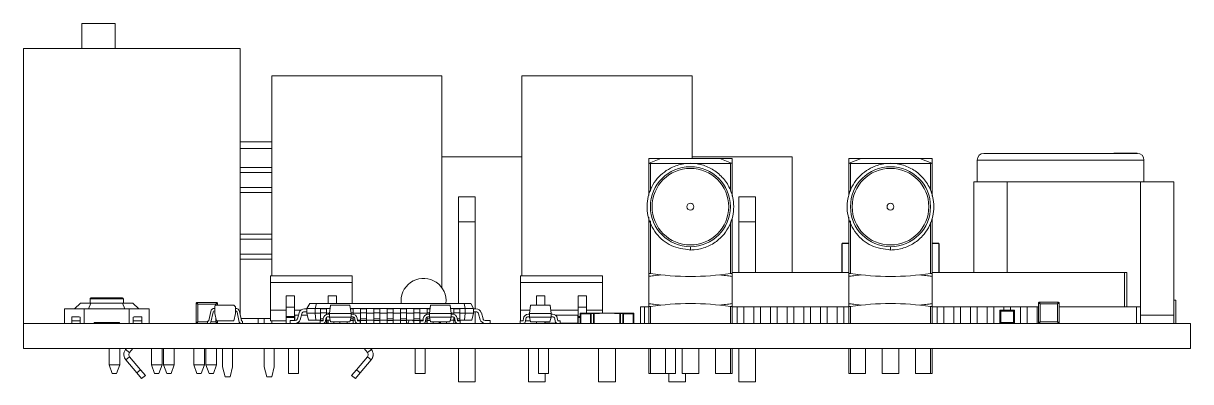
# Model space of a CAD drawing. Header units: millimetres. Extents: x -37 to 256, y 6 to 200.
# Drawn here: x 42.87 to 77.87, y 116.24 to 126.99 of the extents above; entities that cross this region are included whole.
import ezdxf

# ---------------------------------------------------------------- set-up
doc = ezdxf.new("R2010")
doc.units = ezdxf.units.MM

msp = doc.modelspace()

# ---------------------------------------------------------------- linework, layer by layer
at = {"color": 7, "linetype": 'Continuous', "lineweight": 15}
for p, q in [((44.625, 126.985), (44.625, 126.235)), ((44.625, 126.985), (45.625, 126.985)), ((45.625, 126.985), (45.625, 126.235)), ((42.875, 126.235), (42.875, 117.985)), ((42.875, 126.235), (49.375, 126.235)), ((49.375, 126.235), (49.375, 118.248)), ((50.325, 125.41), (50.325, 119.41)), ((50.325, 125.41), (55.425, 125.41)), ((55.425, 125.41), (55.425, 119.051)), ((57.825, 125.41), (57.825, 119.41)), ((57.825, 125.41), (62.925, 125.41)), ((62.925, 125.41), (62.925, 122.934)), ((50.325, 123.435), (49.375, 123.435)), ((55.425, 122.985), (57.825, 122.985)), ((61.625, 122.934), (61.625, 122.784)), ((61.625, 122.934), (61.991, 122.934)), ((61.991, 122.934), (61.64, 122.79)), ((61.991, 122.934), (63.759, 122.934)), ((62.925, 122.985), (65.925, 122.985)), ((64.11, 122.79), (63.759, 122.934)), ((63.759, 122.934), (64.125, 122.934)), ((64.125, 122.784), (64.125, 122.934)), ((65.925, 122.985), (65.925, 119.51)), ((67.625, 122.934), (67.625, 122.784)), ((67.625, 122.934), (67.991, 122.934)), ((67.991, 122.934), (67.64, 122.79)), ((67.991, 122.934), (69.759, 122.934)), ((70.11, 122.79), (69.759, 122.934)), ((69.759, 122.934), (70.125, 122.934)), ((70.125, 122.784), (70.125, 122.934)), ((71.475, 122.885), (71.475, 122.235)), ((76.275, 123.086), (75.572, 123.086)), ((75.572, 123.086), (75.572, 123.085)), ((76.275, 123.085), (75.572, 123.085)), ((76.275, 123.085), (76.275, 123.086)), ((76.475, 122.235), (76.475, 122.885)), ((49.375, 122.66), (50.325, 122.66)), ((61.625, 121.82), (61.625, 122.784)), ((61.675, 122.784), (64.075, 122.784)), ((64.125, 122.784), (64.125, 121.798)), ((67.625, 121.82), (67.625, 122.784)), ((67.675, 122.784), (70.075, 122.784)), ((70.125, 122.784), (70.125, 121.798)), ((71.375, 119.51), (71.375, 122.235)), ((71.375, 122.235), (72.375, 122.235)), ((72.375, 122.235), (76.375, 122.235)), ((76.375, 122.235), (77.375, 122.235)), ((77.375, 122.235), (77.375, 118.235)), ((50.325, 121.91), (49.375, 121.91)), ((55.925, 121.785), (56.425, 121.785)), ((55.925, 121.035), (55.925, 121.785)), ((56.425, 121.035), (56.425, 121.785)), ((64.325, 121.785), (64.825, 121.785)), ((64.325, 121.035), (64.325, 121.785)), ((64.825, 121.035), (64.825, 121.785)), ((61.625, 119.478), (61.625, 121.172)), ((64.125, 121.128), (64.125, 119.478)), ((67.625, 119.478), (67.625, 121.172)), ((70.125, 121.128), (70.125, 119.478)), ((55.925, 121.035), (55.925, 118.585)), ((55.925, 121.035), (56.425, 121.035)), ((56.425, 121.035), (56.425, 118.42)), ((64.325, 121.035), (64.825, 121.035)), ((64.325, 121.035), (64.325, 119.51)), ((64.825, 121.035), (64.825, 119.51)), ((49.375, 120.66), (50.325, 120.66)), ((62.875, 120.185), (62.875, 120.285)), ((67.415, 119.51), (67.415, 120.38)), ((67.425, 120.39), (67.625, 120.39)), ((67.425, 120.382), (67.625, 120.382)), ((67.425, 120.382), (67.425, 119.51)), ((68.875, 120.185), (68.875, 120.285)), ((70.125, 120.39), (70.325, 120.39)), ((70.125, 120.382), (70.325, 120.382)), ((70.325, 119.51), (70.325, 120.382)), ((70.335, 120.38), (70.335, 119.51)), ((50.325, 119.91), (49.375, 119.91)), ((50.285, 119.41), (52.735, 119.41)), ((50.285, 119.21), (50.285, 119.41)), ((52.735, 119.41), (52.735, 119.21)), ((57.785, 119.41), (60.235, 119.41)), ((57.785, 119.21), (57.785, 119.41)), ((60.235, 119.41), (60.235, 119.21)), ((61.625, 119.478), (61.625, 119.393)), ((61.625, 119.393), (61.625, 118.578)), ((64.125, 119.51), (67.625, 119.51)), ((64.125, 119.478), (64.125, 119.393)), ((64.125, 118.578), (64.125, 119.393)), ((67.625, 119.478), (67.625, 119.393)), ((67.625, 119.393), (67.625, 118.578)), ((70.125, 119.51), (75.89, 119.51)), ((70.125, 119.478), (70.125, 119.393)), ((70.125, 118.578), (70.125, 119.393)), ((75.89, 118.485), (75.89, 119.51)), ((75.89, 119.51), (75.965, 119.51)), ((75.965, 119.51), (75.965, 118.485)), ((52.735, 119.21), (50.285, 119.21)), ((50.285, 119.21), (50.285, 118.385)), ((52.735, 119.21), (52.735, 118.585)), ((60.235, 119.21), (57.785, 119.21)), ((57.785, 119.21), (57.785, 118.385)), ((60.235, 119.21), (60.235, 118.385)), ((44.875, 118.722), (44.875, 118.595)), ((44.9, 118.747), (45.375, 118.747)), ((45.375, 118.747), (45.849, 118.747)), ((45.875, 118.595), (45.875, 118.722)), ((51.01, 118.81), (50.76, 118.81)), ((50.76, 118.81), (50.76, 118.469)), ((51.01, 118.81), (51.01, 118.469)), ((52.26, 118.81), (52.01, 118.81)), ((52.01, 118.81), (52.01, 118.585)), ((52.26, 118.81), (52.26, 118.585)), ((54.2, 118.66), (54.204, 118.585)), ((58.51, 118.81), (58.26, 118.81)), ((58.26, 118.81), (58.26, 118.535)), ((58.51, 118.81), (58.51, 118.535)), ((59.76, 118.81), (59.51, 118.81)), ((59.51, 118.81), (59.51, 118.469)), ((59.76, 118.81), (59.76, 118.469)), ((77.375, 118.685), (77.435, 118.685)), ((77.435, 118.685), (77.435, 117.985)), ((44.105, 118.417), (44.105, 117.985)), ((44.105, 118.417), (44.702, 118.417)), ((44.41, 118.417), (44.587, 118.595)), ((44.587, 118.595), (44.902, 118.595)), ((44.702, 118.417), (44.702, 117.985)), ((44.702, 118.417), (46.048, 118.417)), ((44.902, 118.595), (44.828, 118.417)), ((44.902, 118.595), (45.848, 118.595)), ((45.848, 118.595), (46.162, 118.595)), ((45.848, 118.595), (45.922, 118.417)), ((46.048, 118.417), (46.048, 117.985)), ((46.048, 118.417), (46.645, 118.417)), ((46.162, 118.595), (46.34, 118.417)), ((46.645, 118.417), (46.645, 117.985)), ((48.107, 118.56), (48.057, 118.59)), ((48.057, 118.005), (48.057, 118.59)), ((48.077, 118.61), (48.107, 118.56)), ((48.077, 118.61), (48.672, 118.61)), ((48.642, 118.56), (48.107, 118.56)), ((48.107, 118.56), (48.107, 118.035)), ((48.494, 118.34), (48.439, 118.075)), ((48.562, 118.325), (48.5, 118.025)), ((48.612, 118.435), (48.611, 118.435)), ((48.612, 118.365), (48.611, 118.365)), ((48.631, 118.535), (48.612, 118.485)), ((48.612, 118.485), (48.612, 118.277)), ((48.631, 118.535), (49.187, 118.535)), ((48.642, 118.56), (48.672, 118.61)), ((48.692, 118.59), (48.642, 118.56)), ((48.692, 118.59), (48.692, 118.535)), ((49.237, 118.485), (49.187, 118.535)), ((49.237, 118.485), (49.237, 118.277)), ((49.237, 118.435), (49.238, 118.435)), ((49.237, 118.365), (49.238, 118.365)), ((49.287, 118.325), (49.35, 118.025)), ((49.356, 118.34), (49.411, 118.075)), ((50.285, 118.385), (50.76, 118.385)), ((50.285, 118.06), (50.285, 118.385)), ((51.01, 118.469), (50.76, 118.469)), ((50.76, 118.469), (50.76, 118.191)), ((51.01, 118.469), (51.01, 118.233)), ((51.01, 118.385), (51.203, 118.385)), ((51.375, 118.42), (51.307, 118.42)), ((51.375, 118.335), (51.307, 118.335)), ((51.375, 118.435), (51.461, 118.585)), ((51.625, 118.435), (51.375, 118.435)), ((51.375, 118.286), (51.375, 118.435)), ((51.461, 118.585), (51.661, 118.585)), ((51.625, 118.435), (51.661, 118.585)), ((52.068, 118.435), (51.625, 118.435)), ((51.625, 118.435), (51.625, 118.286)), ((51.661, 118.585), (56.089, 118.585)), ((51.787, 118.42), (51.962, 118.42)), ((51.787, 118.42), (51.787, 118.296)), ((51.962, 118.42), (51.962, 118.296)), ((52.05, 118.285), (52.081, 118.535)), ((52.081, 118.535), (52.669, 118.535)), ((52.669, 118.535), (52.7, 118.285)), ((55.068, 118.435), (52.681, 118.435)), ((52.683, 118.42), (52.762, 118.42)), ((52.762, 118.42), (52.762, 118.296)), ((52.987, 118.42), (53.162, 118.42)), ((52.987, 118.42), (52.987, 118.296)), ((53.162, 118.42), (53.162, 118.296)), ((53.387, 118.42), (53.562, 118.42)), ((53.387, 118.42), (53.387, 118.296)), ((53.562, 118.42), (53.562, 118.296)), ((53.787, 118.42), (53.962, 118.42)), ((53.787, 118.42), (53.787, 118.296)), ((53.962, 118.42), (53.962, 118.296)), ((54.187, 118.42), (54.362, 118.42)), ((54.187, 118.42), (54.187, 118.296)), ((54.362, 118.42), (54.362, 118.296)), ((54.587, 118.42), (54.762, 118.42)), ((54.587, 118.42), (54.587, 118.296)), ((54.762, 118.42), (54.762, 118.296)), ((54.987, 118.42), (55.066, 118.42)), ((54.987, 118.42), (54.987, 118.296)), ((55.05, 118.285), (55.081, 118.535)), ((55.081, 118.535), (55.669, 118.535)), ((55.669, 118.535), (55.7, 118.285)), ((56.125, 118.435), (55.681, 118.435)), ((55.787, 118.42), (55.962, 118.42)), ((55.787, 118.42), (55.787, 118.296)), ((55.962, 118.42), (55.962, 118.296)), ((56.089, 118.585), (56.288, 118.585)), ((56.125, 118.435), (56.089, 118.585)), ((56.375, 118.435), (56.125, 118.435)), ((56.125, 118.286), (56.125, 118.435)), ((56.288, 118.585), (56.375, 118.435)), ((56.375, 118.435), (56.375, 118.286)), ((56.375, 118.42), (56.443, 118.42)), ((56.375, 118.335), (56.443, 118.335)), ((56.425, 118.335), (56.425, 117.985)), ((57.785, 118.385), (58.062, 118.385)), ((57.785, 118.06), (57.785, 118.385)), ((58.05, 118.285), (58.081, 118.535)), ((58.081, 118.535), (58.669, 118.535)), ((58.669, 118.535), (58.7, 118.285)), ((58.688, 118.385), (59.51, 118.385)), ((59.76, 118.469), (59.51, 118.469)), ((59.51, 118.469), (59.51, 118.233)), ((59.76, 118.469), (59.76, 118.29)), ((59.76, 118.385), (60.235, 118.385)), ((60.235, 118.385), (60.235, 118.29)), ((61.375, 117.985), (61.375, 118.485)), ((61.375, 118.485), (61.5, 118.485)), ((61.5, 118.485), (61.5, 117.985)), ((61.5, 118.485), (61.625, 118.485)), ((61.625, 118.578), (61.625, 118.492)), ((61.625, 117.985), (61.625, 118.492)), ((61.675, 118.492), (61.675, 117.985)), ((64.075, 117.985), (64.075, 118.492)), ((64.125, 118.578), (64.125, 118.492)), ((64.125, 118.492), (64.125, 117.985)), ((64.275, 118.485), (64.125, 118.485)), ((64.275, 118.485), (64.275, 117.985)), ((64.275, 118.485), (64.475, 118.485)), ((64.475, 117.985), (64.475, 118.485)), ((64.775, 118.485), (64.475, 118.485)), ((64.775, 118.485), (64.775, 117.985)), ((64.775, 118.485), (64.975, 118.485)), ((64.975, 117.985), (64.975, 118.485)), ((65.275, 118.485), (64.975, 118.485)), ((65.275, 118.485), (65.275, 117.985)), ((65.275, 118.485), (65.475, 118.485)), ((65.475, 117.985), (65.475, 118.485)), ((65.775, 118.485), (65.475, 118.485)), ((65.775, 118.485), (65.775, 117.985)), ((65.775, 118.485), (65.975, 118.485)), ((65.975, 117.985), (65.975, 118.485)), ((66.275, 118.485), (65.975, 118.485)), ((66.275, 118.485), (66.275, 117.985)), ((66.275, 118.485), (66.475, 118.485)), ((66.475, 117.985), (66.475, 118.485)), ((66.775, 118.485), (66.475, 118.485)), ((66.775, 118.485), (66.775, 117.985)), ((66.775, 118.485), (66.975, 118.485)), ((66.975, 117.985), (66.975, 118.485)), ((67.275, 118.485), (66.975, 118.485)), ((67.275, 118.485), (67.275, 117.985)), ((67.275, 118.485), (67.475, 118.485)), ((67.475, 117.985), (67.475, 118.485)), ((67.625, 118.485), (67.475, 118.485)), ((67.625, 118.578), (67.625, 118.492)), ((67.625, 117.985), (67.625, 118.492)), ((67.675, 118.492), (67.675, 117.985)), ((70.075, 117.985), (70.075, 118.492)), ((70.125, 118.578), (70.125, 118.492)), ((70.125, 118.492), (70.125, 117.985)), ((70.275, 118.485), (70.125, 118.485)), ((70.275, 118.485), (70.275, 117.985)), ((70.275, 118.485), (70.475, 118.485)), ((70.475, 117.985), (70.475, 118.485)), ((70.775, 118.485), (70.475, 118.485)), ((70.775, 118.485), (70.775, 117.985)), ((70.775, 118.485), (70.975, 118.485)), ((70.975, 117.985), (70.975, 118.485)), ((71.275, 118.485), (70.975, 118.485)), ((71.275, 118.485), (71.275, 117.985)), ((71.275, 118.485), (71.475, 118.485)), ((71.475, 117.985), (71.475, 118.485)), ((71.775, 118.485), (71.475, 118.485)), ((71.775, 118.485), (71.775, 117.985)), ((71.775, 118.485), (71.975, 118.485)), ((71.975, 117.985), (71.975, 118.485)), ((72.275, 118.485), (71.975, 118.485)), ((72.152, 118), (72.152, 118.37)), ((72.182, 118.355), (72.152, 118.37)), ((72.167, 118.385), (72.182, 118.355)), ((72.167, 118.385), (72.582, 118.385)), ((72.182, 118.355), (72.182, 118.015)), ((72.567, 118.355), (72.182, 118.355)), ((72.275, 118.485), (72.275, 118.385)), ((72.275, 118.485), (72.475, 118.485)), ((72.475, 118.385), (72.475, 118.485)), ((72.775, 118.485), (72.475, 118.485)), ((72.567, 118.355), (72.582, 118.385)), ((72.597, 118.37), (72.567, 118.355)), ((72.567, 118.015), (72.567, 118.355)), ((72.597, 118.37), (72.597, 118)), ((72.775, 118.485), (72.775, 117.985)), ((72.775, 118.485), (72.975, 118.485)), ((72.975, 117.985), (72.975, 118.485)), ((73.275, 118.485), (72.975, 118.485)), ((73.275, 118.485), (73.275, 117.985)), ((73.275, 118.485), (73.312, 118.485)), ((73.312, 118.005), (73.312, 118.6)), ((73.362, 118.57), (73.312, 118.6)), ((73.332, 118.62), (73.362, 118.57)), ((73.332, 118.62), (73.917, 118.62)), ((73.887, 118.57), (73.362, 118.57)), ((73.362, 118.57), (73.362, 118.035)), ((73.887, 118.57), (73.917, 118.62)), ((73.937, 118.6), (73.887, 118.57)), ((73.887, 118.035), (73.887, 118.57)), ((73.937, 118.6), (73.937, 118.005)), ((73.937, 118.485), (76.25, 118.485)), ((76.25, 117.985), (76.25, 118.485)), ((76.25, 118.485), (76.375, 118.485)), ((76.375, 118.485), (76.375, 117.985)), ((42.875, 117.985), (42.875, 117.235)), ((42.875, 117.985), (77.875, 117.985)), ((44.549, 118.176), (44.327, 118.176)), ((44.581, 118.061), (44.327, 118.061)), ((44.327, 117.985), (44.327, 118.061)), ((44.581, 118.174), (44.549, 118.176)), ((44.581, 117.985), (44.581, 118.061)), ((45.756, 118.01), (44.994, 118.01)), ((44.994, 118.01), (44.994, 117.985)), ((44.994, 117.993), (45.075, 117.993)), ((45.072, 117.99), (45.075, 117.993)), ((45.072, 117.988), (45.072, 117.99)), ((45.072, 117.985), (45.072, 117.988)), ((45.075, 117.988), (45.072, 117.988)), ((45.075, 117.993), (45.075, 117.988)), ((45.075, 117.993), (45.675, 117.993)), ((45.675, 117.988), (45.675, 117.993)), ((45.677, 117.99), (45.675, 117.993)), ((45.675, 117.993), (45.756, 117.993)), ((45.677, 117.988), (45.675, 117.988)), ((45.677, 117.99), (45.677, 117.988)), ((45.677, 117.988), (45.677, 117.985)), ((45.756, 118.01), (45.756, 117.985)), ((46.169, 118.174), (46.2, 118.176)), ((46.169, 117.985), (46.169, 118.061)), ((46.169, 118.061), (46.423, 118.061)), ((46.2, 118.176), (46.423, 118.176)), ((46.423, 117.985), (46.423, 118.061)), ((48.057, 118.005), (48.107, 118.035)), ((48.107, 118.035), (48.077, 117.985)), ((48.4, 117.985), (48.4, 118.055)), ((48.414, 118.055), (48.4, 118.055)), ((48.612, 118.277), (48.662, 118.06)), ((48.672, 117.985), (48.642, 118.035)), ((48.642, 118.035), (48.692, 118.005)), ((48.662, 118.06), (49.187, 118.06)), ((48.692, 118.06), (48.692, 118.005)), ((49.187, 118.06), (49.237, 118.277)), ((49.375, 117.991), (49.375, 117.985)), ((50.285, 118.135), (49.398, 118.135)), ((49.435, 118.055), (49.45, 118.055)), ((49.45, 117.985), (49.45, 118.055)), ((49.92, 117.985), (49.92, 118.135)), ((50.1, 117.985), (50.1, 118.135)), ((50.76, 118.06), (50.285, 118.06)), ((50.325, 118.06), (50.325, 117.985)), ((50.76, 118.191), (51.01, 118.191)), ((50.76, 118.16), (50.76, 118.191)), ((51.01, 118.16), (50.76, 118.16)), ((50.76, 117.985), (50.76, 118.16)), ((50.875, 118.07), (50.875, 117.985)), ((51.03, 118.07), (50.875, 118.07)), ((51.01, 118.07), (51.01, 118.233)), ((51.01, 118.233), (51.012, 118.233)), ((51.012, 118.235), (51.126, 118.235)), ((51.012, 118.233), (51.012, 118.235)), ((51.015, 118.23), (51.017, 118.228)), ((51.124, 118.228), (51.017, 118.228)), ((51.017, 118.228), (51.017, 118.07)), ((51.077, 117.993), (51.21, 117.993)), ((51.143, 118.296), (51.093, 118.118)), ((51.225, 118.273), (51.175, 118.095)), ((51.207, 117.99), (51.21, 117.993)), ((51.207, 117.988), (51.207, 117.99)), ((51.207, 117.985), (51.207, 117.988)), ((51.21, 117.988), (51.207, 117.988)), ((51.21, 117.993), (51.21, 117.988)), ((51.21, 117.993), (51.775, 117.993)), ((51.389, 118.228), (51.212, 118.228)), ((51.425, 118.085), (51.375, 118.286)), ((51.375, 118.286), (51.625, 118.286)), ((51.646, 118.085), (51.425, 118.085)), ((51.625, 118.286), (51.787, 118.286)), ((51.646, 118.085), (51.625, 118.286)), ((51.787, 118.085), (51.646, 118.085)), ((51.775, 117.985), (51.775, 118.06)), ((51.85, 118.06), (51.775, 118.06)), ((51.787, 118.296), (51.962, 118.296)), ((51.787, 118.296), (51.787, 118.118)), ((51.787, 118.118), (51.787, 118.07)), ((51.787, 118.07), (51.86, 118.07)), ((51.787, 118.07), (51.787, 118.06)), ((51.867, 118.129), (51.86, 118.069)), ((51.942, 118.119), (51.933, 118.051)), ((51.936, 118.07), (51.962, 118.07)), ((51.962, 118.296), (51.962, 118.25)), ((51.962, 118.286), (52.05, 118.286)), ((51.962, 118.162), (51.962, 118.118)), ((51.962, 118.118), (51.962, 118.07)), ((52.071, 118.085), (51.962, 118.085)), ((51.962, 118.07), (51.962, 117.985)), ((51.962, 117.993), (52.002, 117.993)), ((52.002, 117.993), (52.002, 118.085)), ((52.005, 117.99), (52.002, 117.993)), ((52.007, 117.988), (52.007, 117.985)), ((52.01, 117.988), (52.007, 117.988)), ((52.01, 118.085), (52.01, 117.988)), ((52.01, 117.985), (52.01, 117.988)), ((52.05, 118.26), (52.016, 118.26)), ((52.05, 118.185), (52.016, 118.185)), ((52.7, 118.285), (52.05, 118.285)), ((52.05, 118.285), (52.05, 118.166)), ((52.05, 118.166), (52.7, 118.166)), ((52.085, 118.035), (52.05, 118.166)), ((52.665, 118.035), (52.085, 118.035)), ((52.187, 118.035), (52.187, 117.985)), ((52.362, 118.035), (52.362, 117.985)), ((52.587, 118.035), (52.587, 117.985)), ((52.7, 118.166), (52.665, 118.035)), ((52.674, 118.07), (52.762, 118.07)), ((52.7, 118.285), (52.7, 118.166)), ((52.7, 118.26), (52.737, 118.26)), ((52.7, 118.185), (52.737, 118.185)), ((52.762, 118.296), (52.762, 118.258)), ((52.762, 118.286), (52.987, 118.286)), ((52.762, 118.181), (52.762, 118.118)), ((52.762, 118.118), (52.762, 118.07)), ((52.818, 118.085), (52.762, 118.085)), ((52.762, 118.07), (52.762, 117.985)), ((52.811, 118.123), (52.825, 118.047)), ((52.885, 118.137), (52.897, 118.068)), ((52.987, 118.085), (52.894, 118.085)), ((52.907, 118.06), (52.975, 118.06)), ((52.975, 118.06), (52.975, 117.985)), ((52.987, 118.296), (53.162, 118.296)), ((52.987, 118.296), (52.987, 118.118)), ((52.987, 118.118), (53.162, 118.118)), ((52.987, 118.118), (52.987, 118.07)), ((52.987, 118.07), (52.987, 117.985)), ((52.987, 118.07), (53.162, 118.07)), ((53.162, 118.296), (53.162, 118.118)), ((53.162, 118.286), (53.387, 118.286)), ((53.162, 118.118), (53.162, 118.07)), ((53.387, 118.085), (53.162, 118.085)), ((53.162, 118.07), (53.162, 117.985)), ((53.387, 118.296), (53.562, 118.296)), ((53.387, 118.296), (53.387, 118.118)), ((53.387, 118.118), (53.562, 118.118)), ((53.387, 118.118), (53.387, 118.07)), ((53.387, 118.07), (53.387, 117.985)), ((53.387, 118.07), (53.562, 118.07)), ((53.562, 118.296), (53.562, 118.118)), ((53.562, 118.286), (53.787, 118.286)), ((53.562, 118.118), (53.562, 118.07)), ((53.787, 118.085), (53.562, 118.085)), ((53.562, 118.07), (53.562, 117.985)), ((53.787, 118.296), (53.962, 118.296)), ((53.787, 118.296), (53.787, 118.118)), ((53.787, 118.118), (53.962, 118.118)), ((53.787, 118.118), (53.787, 118.07)), ((53.787, 118.07), (53.787, 117.985)), ((53.787, 118.07), (53.962, 118.07)), ((53.962, 118.296), (53.962, 118.118)), ((53.962, 118.286), (54.187, 118.286)), ((53.962, 118.118), (53.962, 118.07)), ((54.187, 118.085), (53.962, 118.085)), ((53.962, 118.07), (53.962, 117.985)), ((54.187, 118.296), (54.362, 118.296)), ((54.187, 118.296), (54.187, 118.118)), ((54.187, 118.118), (54.362, 118.118)), ((54.187, 118.118), (54.187, 118.07)), ((54.187, 118.07), (54.187, 117.985)), ((54.187, 118.07), (54.362, 118.07)), ((54.362, 118.296), (54.362, 118.118)), ((54.362, 118.286), (54.587, 118.286)), ((54.362, 118.118), (54.362, 118.07)), ((54.587, 118.085), (54.362, 118.085)), ((54.362, 118.07), (54.362, 117.985)), ((54.437, 118.085), (54.433, 118.051)), ((54.585, 118.035), (54.571, 118.085)), ((54.587, 118.035), (54.585, 118.035)), ((54.587, 118.296), (54.762, 118.296)), ((54.587, 118.296), (54.587, 118.118)), ((54.587, 118.118), (54.762, 118.118)), ((54.587, 118.118), (54.587, 118.07)), ((54.587, 118.07), (54.587, 117.985)), ((54.587, 118.07), (54.762, 118.07)), ((54.762, 118.296), (54.762, 118.118)), ((54.762, 118.286), (54.987, 118.286)), ((54.762, 118.118), (54.762, 118.07)), ((54.862, 118.085), (54.762, 118.085)), ((54.762, 118.07), (54.762, 117.985)), ((54.775, 118.035), (54.762, 118.035)), ((54.775, 117.985), (54.775, 118.06)), ((54.85, 118.06), (54.775, 118.06)), ((54.867, 118.129), (54.86, 118.069)), ((54.875, 117.985), (54.987, 117.995)), ((54.987, 118.035), (54.929, 118.035)), ((54.942, 118.119), (54.933, 118.051)), ((54.987, 118.085), (54.937, 118.085)), ((54.987, 118.296), (54.987, 118.257)), ((54.987, 118.179), (54.987, 118.118)), ((54.987, 118.118), (54.987, 118.07)), ((54.987, 118.07), (54.987, 117.985)), ((54.987, 118.07), (55.076, 118.07)), ((55.05, 118.26), (55.016, 118.26)), ((55.05, 118.185), (55.016, 118.185)), ((55.7, 118.285), (55.05, 118.285)), ((55.05, 118.285), (55.05, 118.166)), ((55.05, 118.166), (55.7, 118.166)), ((55.085, 118.035), (55.05, 118.166)), ((55.665, 118.035), (55.085, 118.035)), ((55.162, 118.035), (55.162, 117.985)), ((55.387, 118.035), (55.387, 117.985)), ((55.562, 118.035), (55.562, 117.985)), ((55.7, 118.166), (55.665, 118.035)), ((55.787, 118.085), (55.678, 118.085)), ((55.7, 118.286), (55.787, 118.286)), ((55.7, 118.285), (55.7, 118.166)), ((55.7, 118.26), (55.737, 118.26)), ((55.7, 118.185), (55.737, 118.185)), ((55.787, 118.296), (55.962, 118.296)), ((55.787, 118.296), (55.787, 118.251)), ((55.787, 118.166), (55.787, 118.118)), ((55.787, 118.118), (55.787, 118.07)), ((55.787, 118.07), (55.821, 118.07)), ((55.787, 118.07), (55.787, 117.985)), ((55.811, 118.123), (55.825, 118.047)), ((55.885, 118.137), (55.897, 118.068)), ((55.897, 118.07), (55.962, 118.07)), ((55.907, 118.06), (55.975, 118.06)), ((55.962, 118.296), (55.962, 118.118)), ((55.962, 118.286), (56.125, 118.286)), ((55.962, 118.118), (55.962, 118.07)), ((56.104, 118.085), (55.962, 118.085)), ((55.962, 118.07), (55.962, 118.06)), ((55.975, 118.06), (55.975, 117.985)), ((56.104, 118.085), (56.125, 118.286)), ((56.325, 118.085), (56.104, 118.085)), ((56.125, 118.286), (56.375, 118.286)), ((56.375, 118.286), (56.325, 118.085)), ((56.525, 118.273), (56.575, 118.095)), ((56.607, 118.296), (56.657, 118.118)), ((56.719, 118.07), (56.875, 118.07)), ((56.875, 118.07), (56.875, 117.985)), ((57.85, 118.06), (57.775, 118.06)), ((57.775, 117.985), (57.775, 118.06)), ((57.867, 118.129), (57.86, 118.069)), ((57.942, 118.119), (57.933, 118.051)), ((58.078, 118.06), (57.934, 118.06)), ((58.05, 118.26), (58.016, 118.26)), ((58.05, 118.185), (58.016, 118.185)), ((58.7, 118.285), (58.05, 118.285)), ((58.05, 118.285), (58.05, 118.166)), ((58.05, 118.166), (58.7, 118.166)), ((58.085, 118.035), (58.05, 118.166)), ((58.665, 118.035), (58.085, 118.035)), ((58.26, 117.985), (58.26, 118.035)), ((58.51, 117.988), (58.51, 118.035)), ((58.51, 117.985), (58.51, 117.988)), ((58.51, 117.988), (58.512, 117.988)), ((58.512, 117.985), (58.512, 117.988)), ((58.512, 117.988), (58.707, 117.988)), ((58.515, 117.99), (58.517, 117.993)), ((58.707, 117.99), (58.515, 117.99)), ((58.517, 118.035), (58.517, 117.993)), ((58.517, 117.993), (58.71, 117.993)), ((58.7, 118.166), (58.665, 118.035)), ((58.7, 118.285), (58.7, 118.166)), ((58.7, 118.26), (58.737, 118.26)), ((58.7, 118.185), (58.737, 118.185)), ((58.707, 117.99), (58.71, 117.993)), ((58.707, 117.988), (58.707, 117.99)), ((58.71, 117.988), (58.707, 117.988)), ((58.707, 117.985), (58.707, 117.988)), ((58.71, 117.993), (58.71, 117.988)), ((58.71, 117.993), (58.866, 117.993)), ((58.811, 118.123), (58.825, 118.047)), ((59.31, 118.228), (58.83, 118.228)), ((58.885, 118.137), (58.897, 118.068)), ((58.907, 118.06), (58.975, 118.06)), ((58.975, 118.06), (58.975, 117.985)), ((58.975, 117.993), (59.31, 117.993)), ((59.31, 118.233), (59.312, 118.233)), ((59.31, 118.228), (59.31, 118.233)), ((59.31, 118.228), (59.312, 118.23)), ((59.502, 118.228), (59.31, 118.228)), ((59.312, 117.99), (59.31, 117.993)), ((59.31, 117.993), (59.502, 117.993)), ((59.31, 117.988), (59.31, 117.993)), ((59.312, 117.988), (59.31, 117.988)), ((59.312, 118.235), (59.507, 118.235)), ((59.312, 118.235), (59.312, 118.233)), ((59.312, 118.233), (59.312, 118.23)), ((59.507, 118.233), (59.312, 118.233)), ((59.312, 118.23), (59.505, 118.23)), ((59.312, 117.99), (59.312, 117.988)), ((59.505, 117.99), (59.312, 117.99)), ((59.312, 117.988), (59.507, 117.988)), ((59.312, 117.988), (59.312, 117.985)), ((59.502, 118.228), (59.505, 118.23)), ((59.502, 117.993), (59.502, 118.228)), ((59.505, 117.99), (59.502, 117.993)), ((59.505, 118.23), (59.505, 117.99)), ((59.507, 118.235), (59.507, 118.233)), ((59.507, 117.988), (59.507, 118.233)), ((59.507, 118.233), (59.51, 118.233)), ((59.507, 117.988), (59.507, 117.985)), ((59.51, 117.988), (59.507, 117.988)), ((59.51, 118.233), (59.51, 117.988)), ((59.575, 118.16), (59.51, 118.16)), ((59.51, 117.985), (59.51, 117.988)), ((59.59, 118.275), (59.575, 118.29)), ((59.575, 118.29), (59.9, 118.29)), ((59.575, 118.29), (59.575, 117.985)), ((59.885, 118.275), (59.59, 118.275)), ((59.59, 118.275), (59.59, 117.985)), ((59.9, 118.29), (59.885, 118.275)), ((59.885, 118.275), (59.885, 117.985)), ((59.9, 118.29), (59.9, 117.985)), ((59.9, 118.286), (59.979, 118.286)), ((59.9, 118.285), (59.979, 118.285)), ((59.99, 118.29), (59.975, 118.275)), ((59.975, 118.275), (59.975, 117.985)), ((59.99, 117.985), (59.99, 118.29)), ((59.99, 118.29), (60.015, 118.29)), ((60.015, 118.29), (60.015, 118.285)), ((60.015, 118.29), (60.155, 118.29)), ((60.015, 118.285), (60.155, 118.285)), ((60.155, 118.29), (60.3, 118.29)), ((60.155, 118.29), (60.155, 118.286)), ((60.155, 118.285), (60.155, 118.286)), ((60.155, 118.286), (60.595, 118.286)), ((60.3, 118.29), (60.295, 118.286)), ((60.3, 118.29), (60.3, 118.286)), ((60.45, 118.29), (60.595, 118.29)), ((60.454, 118.286), (60.45, 118.29)), ((60.45, 118.29), (60.45, 118.286)), ((60.595, 118.286), (60.595, 118.29)), ((60.595, 118.29), (60.735, 118.29)), ((60.595, 118.286), (60.595, 118.285)), ((60.595, 118.285), (60.735, 118.285)), ((60.735, 118.285), (60.735, 118.29)), ((60.735, 118.29), (60.76, 118.29)), ((60.76, 118.29), (60.76, 117.985)), ((60.775, 118.275), (60.76, 118.29)), ((60.771, 118.286), (60.85, 118.286)), ((60.771, 118.285), (60.85, 118.285)), ((60.775, 118.275), (60.775, 117.985)), ((60.865, 118.275), (60.85, 118.29)), ((60.85, 118.29), (61.175, 118.29)), ((60.85, 118.29), (60.85, 117.985)), ((61.16, 118.275), (60.865, 118.275)), ((60.865, 118.275), (60.865, 117.985)), ((61.175, 118.29), (61.16, 118.275)), ((61.16, 118.275), (61.16, 117.985)), ((61.175, 118.29), (61.175, 117.985)), ((72.152, 118), (72.182, 118.015)), ((72.182, 118.015), (72.167, 117.985)), ((72.182, 118.015), (72.567, 118.015)), ((72.567, 118.015), (72.597, 118)), ((72.582, 117.985), (72.567, 118.015)), ((73.312, 118.005), (73.362, 118.035)), ((73.362, 118.035), (73.332, 117.985)), ((73.362, 118.035), (73.887, 118.035)), ((73.917, 117.985), (73.887, 118.035)), ((73.887, 118.035), (73.937, 118.005)), ((77.375, 118.235), (76.375, 118.235)), ((77.375, 117.985), (77.375, 118.235)), ((77.875, 117.985), (77.875, 117.235)), ((42.875, 117.235), (77.875, 117.235)), ((45.445, 116.739), (45.445, 117.235)), ((45.765, 116.739), (45.765, 117.235)), ((45.966, 117.235), (45.938, 117.199)), ((45.938, 117.199), (46.058, 117.108)), ((46.061, 116.983), (45.946, 116.887)), ((46.058, 117.108), (46.154, 117.235)), ((46.39, 116.594), (46.061, 116.983)), ((46.715, 116.739), (46.715, 117.235)), ((47.035, 116.739), (47.035, 117.235)), ((47.08, 116.739), (47.08, 117.235)), ((47.4, 116.739), (47.4, 117.235)), ((47.985, 116.739), (47.985, 117.235)), ((48.305, 116.739), (48.305, 117.235)), ((48.35, 116.739), (48.35, 117.235)), ((48.67, 116.739), (48.67, 117.235)), ((48.85, 116.685), (48.85, 117.235)), ((49.15, 117.235), (49.15, 116.685)), ((50.1, 116.685), (50.1, 117.235)), ((50.4, 117.235), (50.4, 116.685)), ((50.825, 117.235), (50.825, 116.485)), ((51.125, 116.485), (51.125, 117.235)), ((53.189, 116.983), (52.86, 116.594)), ((53.095, 117.235), (53.192, 117.108)), ((53.303, 116.887), (53.189, 116.983)), ((53.192, 117.108), (53.311, 117.199)), ((53.311, 117.199), (53.284, 117.235)), ((54.625, 117.235), (54.625, 116.485)), ((54.925, 116.485), (54.925, 117.235)), ((55.925, 117.235), (55.925, 116.235)), ((56.425, 117.235), (56.425, 116.235)), ((58.025, 117.235), (58.025, 116.235)), ((58.325, 117.235), (58.325, 116.485)), ((58.625, 116.485), (58.625, 117.235)), ((60.125, 117.235), (60.125, 116.235)), ((60.625, 117.235), (60.625, 116.235)), ((61.625, 116.485), (61.625, 117.235)), ((62.125, 116.485), (62.125, 117.235)), ((62.425, 116.485), (62.425, 117.235)), ((62.625, 116.485), (62.625, 117.235)), ((63.125, 116.485), (63.125, 117.235)), ((63.625, 116.485), (63.625, 117.235)), ((64.125, 117.235), (64.125, 116.485)), ((64.325, 117.235), (64.325, 116.235)), ((64.825, 117.235), (64.825, 116.235)), ((67.625, 116.485), (67.625, 117.235)), ((68.125, 116.485), (68.125, 117.235)), ((68.625, 116.485), (68.625, 117.235)), ((69.125, 116.485), (69.125, 117.235)), ((69.625, 116.485), (69.625, 117.235)), ((70.125, 117.235), (70.125, 116.485)), ((45.445, 116.739), (45.765, 116.739)), ((45.54, 116.485), (45.445, 116.739)), ((45.765, 116.739), (45.67, 116.485)), ((45.946, 116.887), (46.275, 116.497)), ((46.275, 116.497), (46.39, 116.594)), ((46.533, 116.424), (46.39, 116.594)), ((46.715, 116.739), (47.035, 116.739)), ((46.81, 116.485), (46.715, 116.739)), ((47.035, 116.739), (46.94, 116.485)), ((47.08, 116.739), (47.4, 116.739)), ((47.08, 116.739), (47.175, 116.485)), ((47.4, 116.739), (47.305, 116.485)), ((47.985, 116.739), (48.305, 116.739)), ((48.08, 116.485), (47.985, 116.739)), ((48.305, 116.739), (48.21, 116.485)), ((48.35, 116.739), (48.67, 116.739)), ((48.35, 116.739), (48.445, 116.485)), ((48.67, 116.739), (48.575, 116.485)), ((48.925, 116.385), (48.85, 116.685)), ((49.15, 116.685), (49.075, 116.385)), ((50.175, 116.385), (50.1, 116.685)), ((50.4, 116.685), (50.325, 116.385)), ((52.86, 116.594), (52.717, 116.424)), ((52.86, 116.594), (52.975, 116.497)), ((52.975, 116.497), (53.303, 116.887)), ((45.67, 116.485), (45.54, 116.485)), ((46.275, 116.497), (46.418, 116.327)), ((46.418, 116.327), (46.533, 116.424)), ((46.94, 116.485), (46.81, 116.485)), ((47.305, 116.485), (47.175, 116.485)), ((48.21, 116.485), (48.08, 116.485)), ((48.575, 116.485), (48.445, 116.485)), ((49.075, 116.385), (48.925, 116.385)), ((50.325, 116.385), (50.175, 116.385)), ((51.125, 116.485), (50.825, 116.485)), ((52.831, 116.327), (52.717, 116.424)), ((52.975, 116.497), (52.831, 116.327)), ((54.925, 116.485), (54.625, 116.485)), ((55.925, 116.235), (56.425, 116.235)), ((58.025, 116.235), (58.525, 116.235)), ((58.625, 116.485), (58.325, 116.485)), ((58.525, 116.485), (58.525, 116.235)), ((60.125, 116.235), (60.625, 116.235)), ((61.675, 116.485), (61.625, 116.485)), ((62.125, 116.485), (61.675, 116.485)), ((62.425, 116.485), (62.125, 116.485)), ((62.225, 116.485), (62.225, 116.235)), ((62.225, 116.235), (62.725, 116.235)), ((62.625, 116.485), (63.125, 116.485)), ((62.725, 116.485), (62.725, 116.235)), ((64.075, 116.485), (63.625, 116.485)), ((64.125, 116.485), (64.075, 116.485)), ((64.325, 116.235), (64.825, 116.235)), ((67.675, 116.485), (67.625, 116.485)), ((68.125, 116.485), (67.675, 116.485)), ((68.625, 116.485), (69.125, 116.485)), ((70.075, 116.485), (69.625, 116.485)), ((70.125, 116.485), (70.075, 116.485))]:
    msp.add_line(p, q, dxfattribs=at)
at = {"color": 8, "linetype": 'Continuous', "lineweight": 15}
for p, q in [((50.325, 123.235), (49.375, 123.235)), ((76.475, 122.885), (71.475, 122.885)), ((49.375, 122.51), (50.325, 122.51)), ((61.675, 122.784), (61.675, 121.947)), ((64.075, 121.982), (64.075, 122.784)), ((67.675, 122.784), (67.675, 121.947)), ((70.075, 121.982), (70.075, 122.784)), ((72.375, 122.235), (72.375, 119.51)), ((76.375, 118.485), (76.375, 122.235)), ((50.325, 122.06), (49.375, 122.06)), ((61.675, 121.065), (61.675, 119.478)), ((64.075, 119.478), (64.075, 121.006)), ((67.675, 121.065), (67.675, 119.478)), ((70.075, 119.478), (70.075, 121.006)), ((49.375, 120.51), (50.325, 120.51)), ((50.325, 120.06), (49.375, 120.06)), ((45.375, 118.722), (44.875, 118.722)), ((45.875, 118.722), (45.375, 118.722)), ((48.642, 118.535), (48.642, 118.56)), ((45.072, 117.99), (44.994, 117.99)), ((44.994, 117.988), (45.072, 117.988)), ((45.756, 117.99), (45.677, 117.99)), ((45.677, 117.988), (45.756, 117.988)), ((48.107, 118.035), (48.4, 118.035)), ((48.502, 118.035), (48.642, 118.035)), ((48.642, 118.035), (48.642, 118.147)), ((51.012, 118.233), (51.012, 118.07)), ((51.125, 118.233), (51.012, 118.233)), ((51.015, 118.23), (51.125, 118.23)), ((51.015, 118.07), (51.015, 118.23)), ((51.058, 117.988), (51.207, 117.988)), ((51.207, 117.99), (51.069, 117.99)), ((51.787, 118.118), (51.866, 118.118)), ((51.941, 118.118), (51.962, 118.118)), ((52.005, 117.99), (51.962, 117.99)), ((51.962, 117.988), (52.007, 117.988)), ((52.005, 118.085), (52.005, 117.99)), ((52.007, 117.988), (52.007, 118.085)), ((52.687, 118.118), (52.762, 118.118)), ((52.699, 118.296), (52.762, 118.296)), ((54.987, 118.296), (55.051, 118.296)), ((54.987, 118.118), (55.063, 118.118)), ((55.787, 118.118), (55.812, 118.118)), ((55.888, 118.118), (55.962, 118.118)), ((58.512, 118.035), (58.512, 117.988)), ((58.515, 117.99), (58.515, 118.035)), ((59.51, 118.191), (59.575, 118.191)), ((61.675, 117.235), (61.675, 116.485)), ((64.075, 116.485), (64.075, 117.235)), ((67.675, 117.235), (67.675, 116.485)), ((70.075, 116.485), (70.075, 117.235))]:
    msp.add_line(p, q, dxfattribs=at)
at = {"color": 7, "linetype": 'Continuous', "lineweight": 15, "flags": 128}
msp.add_lwpolyline([(54.521, 118.085), (54.537, 118.076), (54.587, 118.049)], dxfattribs=at)
at = {"color": 7, "linetype": 'Continuous', "lineweight": 15}
for centre, radius in [((62.875, 121.485), 1.2), ((62.875, 121.485), 1.149), ((68.875, 121.485), 1.2), ((68.875, 121.485), 1.149), ((62.875, 121.485), 0.103), ((68.875, 121.485), 0.103)]:
    msp.add_circle(centre, radius, dxfattribs=at)
for centre, radius, start, end in [((71.675, 122.885), 0.2, 90, 180), ((76.275, 122.885), 0.2, 0, 90), ((62.875, 127.893), 8.5, 261.8841, 270), ((62.875, 127.893), 8.5, 270, 278.1159), ((68.875, 127.893), 8.5, 261.8841, 270), ((68.875, 127.893), 8.5, 270, 278.1159), ((54.875, 118.66), 0.675, 353.6206, 180), ((44.9, 118.722), 0.0254, 90, 180), ((45.849, 118.722), 0.0254, 0, 90), ((48.077, 118.59), 0.02, 90, 180), ((48.611, 118.315), 0.12, 90, 168.2459), ((48.611, 118.315), 0.05, 90, 168.2459), ((48.672, 118.59), 0.02, 0, 90), ((49.238, 118.315), 0.12, 11.7541, 90), ((49.238, 118.315), 0.05, 11.7541, 90), ((51.307, 118.25), 0.17, 90, 164.3447), ((51.307, 118.25), 0.085, 90, 164.3447), ((56.443, 118.25), 0.17, 15.6553, 90), ((56.443, 118.25), 0.085, 15.6553, 90), ((62.875, 110.078), 8.5, 90, 98.1159), ((62.875, 110.078), 8.5, 81.8841, 90), ((68.875, 110.078), 8.5, 90, 98.1159), ((68.875, 110.078), 8.5, 81.8841, 90), ((72.167, 118.37), 0.015, 90, 180), ((72.582, 118.37), 0.015, 0, 90), ((73.332, 118.6), 0.02, 90, 180), ((73.917, 118.6), 0.02, 0, 90), ((45.072, 117.988), 0.0025, 270, 0), ((45.677, 117.988), 0.0025, 180, 270), ((48.077, 118.005), 0.02, 180, 270), ((48.414, 118.08), 0.025, 270, 348.2459), ((48.451, 118.035), 0.05, 270, 348.2459), ((48.672, 118.005), 0.02, 270, 0), ((49.399, 118.035), 0.05, 191.7541, 270), ((49.435, 118.08), 0.025, 191.7541, 270), ((51.012, 118.233), 0.0025, 90, 180), ((51.03, 118.135), 0.065, 270, 344.3447), ((51.03, 118.135), 0.15, 270, 344.3447), ((51.207, 117.988), 0.0025, 270, 0), ((51.85, 118.07), 0.01, 270, 352.875), ((51.859, 118.06), 0.075, 270, 352.875), ((52.016, 118.11), 0.15, 90, 172.875), ((52.016, 118.11), 0.075, 90, 172.875), ((52.007, 117.988), 0.0025, 270, 0), ((52.737, 118.11), 0.15, 10.2438, 90), ((52.737, 118.11), 0.075, 10.2438, 90), ((52.899, 118.06), 0.075, 190.2438, 270), ((52.907, 118.07), 0.01, 190.2438, 270), ((54.359, 118.06), 0.075, 272.8344, 352.875), ((54.85, 118.07), 0.01, 270, 352.875), ((54.859, 118.06), 0.075, 270, 352.875), ((55.016, 118.11), 0.15, 90, 172.875), ((55.016, 118.11), 0.075, 90, 172.875), ((55.399, 118.06), 0.075, 199.4712, 261.331), ((55.737, 118.11), 0.15, 10.2438, 90), ((55.737, 118.11), 0.075, 10.2438, 90), ((55.899, 118.06), 0.075, 190.2438, 270), ((55.907, 118.07), 0.01, 190.2438, 270), ((56.719, 118.135), 0.15, 195.6553, 270), ((56.719, 118.135), 0.065, 195.6553, 270), ((57.85, 118.07), 0.01, 270, 352.875), ((57.859, 118.06), 0.075, 270, 352.875), ((58.016, 118.11), 0.15, 90, 172.875), ((58.016, 118.11), 0.075, 90, 172.875), ((58.512, 117.988), 0.0025, 180, 270), ((58.707, 117.988), 0.0025, 270, 0), ((58.737, 118.11), 0.15, 10.2438, 90), ((58.737, 118.11), 0.075, 10.2438, 90), ((58.899, 118.06), 0.075, 190.2438, 270), ((58.907, 118.07), 0.01, 190.2438, 270), ((59.312, 118.233), 0.0025, 90, 180), ((59.312, 117.988), 0.0025, 180, 270), ((59.507, 118.233), 0.0025, 0, 90), ((59.507, 117.988), 0.0025, 270, 0), ((72.167, 118), 0.015, 180, 270), ((72.582, 118), 0.015, 270, 0), ((73.332, 118.005), 0.02, 180, 270), ((73.917, 118.005), 0.02, 270, 0)]:
    msp.add_arc(centre, radius, start, end, dxfattribs=at)
for points, knots in [([(75.572, 123.085), (75.402, 123.085), (75.053, 123.085), (74.398, 123.085), (73.716, 123.085), (73.064, 123.085), (72.486, 123.085), (72.031, 123.085), (71.73, 123.085), (71.693, 123.085), (71.675, 123.085)], [0, 0, 0, 0, 0.1222914, 0.25, 0.3777086, 0.5, 0.6222914, 0.75, 0.8777086, 1, 1, 1, 1]), ([(62.874, 120.196), (62.861, 120.191), (62.829, 120.178), (63.182, 120.2), (63.543, 120.348), (63.904, 120.639), (64.167, 121.109), (64.196, 121.648), (64.05, 122.088), (63.815, 122.412), (63.497, 122.649), (63.123, 122.782), (62.723, 122.797), (62.276, 122.674), (61.844, 122.35), (61.57, 121.813), (61.559, 121.205), (61.813, 120.662), (62.285, 120.264), (62.677, 120.212), (62.875, 120.185)], [0, 0, 0, 0, 0.02961, 0.075339, 0.121024, 0.166846, 0.237399, 0.305331, 0.352233, 0.399494, 0.444999, 0.491019, 0.538391, 0.58493, 0.653125, 0.723634, 0.791505, 0.861923, 0.930349, 1, 1, 1, 1]), ([(61.625, 122.784), (61.625, 122.784), (61.626, 122.785), (61.633, 122.787), (61.638, 122.789), (61.64, 122.79)], [0, 0, 0, 0, 0.3997764, 0.798945, 1, 1, 1, 1]), ([(61.64, 122.79), (61.644, 122.789), (61.652, 122.786), (61.665, 122.784), (61.673, 122.784), (61.675, 122.784)], [0, 0, 0, 0, 0.421028, 0.842946, 1, 1, 1, 1]), ([(64.075, 122.784), (64.08, 122.784), (64.091, 122.785), (64.103, 122.787), (64.108, 122.789), (64.11, 122.79)], [0, 0, 0, 0, 0.3997764, 0.798945, 1, 1, 1, 1]), ([(64.11, 122.79), (64.114, 122.789), (64.121, 122.786), (64.125, 122.784), (64.125, 122.784), (64.125, 122.784)], [0, 0, 0, 0, 0.421028, 0.842946, 1, 1, 1, 1]), ([(68.874, 120.196), (68.861, 120.191), (68.829, 120.178), (69.182, 120.2), (69.543, 120.348), (69.904, 120.639), (70.167, 121.109), (70.196, 121.648), (70.05, 122.088), (69.815, 122.412), (69.497, 122.649), (69.123, 122.782), (68.723, 122.797), (68.276, 122.674), (67.844, 122.35), (67.57, 121.813), (67.559, 121.205), (67.813, 120.662), (68.285, 120.264), (68.677, 120.212), (68.875, 120.185)], [0, 0, 0, 0, 0.02961, 0.075339, 0.121024, 0.166846, 0.237399, 0.305331, 0.352233, 0.399494, 0.444999, 0.491019, 0.538391, 0.58493, 0.653125, 0.723634, 0.791505, 0.861923, 0.930349, 1, 1, 1, 1]), ([(67.625, 122.784), (67.625, 122.784), (67.626, 122.785), (67.633, 122.787), (67.638, 122.789), (67.64, 122.79)], [0, 0, 0, 0, 0.3997764, 0.798945, 1, 1, 1, 1]), ([(67.64, 122.79), (67.644, 122.789), (67.652, 122.786), (67.665, 122.784), (67.673, 122.784), (67.675, 122.784)], [0, 0, 0, 0, 0.421028, 0.842946, 1, 1, 1, 1]), ([(70.075, 122.784), (70.08, 122.784), (70.091, 122.785), (70.103, 122.787), (70.108, 122.789), (70.11, 122.79)], [0, 0, 0, 0, 0.3997764, 0.798945, 1, 1, 1, 1]), ([(70.11, 122.79), (70.114, 122.789), (70.121, 122.786), (70.125, 122.784), (70.125, 122.784), (70.125, 122.784)], [0, 0, 0, 0, 0.421028, 0.842946, 1, 1, 1, 1]), ([(61.64, 119.483), (61.636, 119.482), (61.629, 119.481), (61.625, 119.479), (61.625, 119.478), (61.625, 119.478)], [0, 0, 0, 0, 0.431225, 0.862343, 1, 1, 1, 1]), ([(61.625, 119.393), (61.638, 119.395), (61.665, 119.399), (61.827, 119.421), (61.956, 119.435), (61.991, 119.439)], [0, 0, 0, 0, 0.417277, 0.842133, 1, 1, 1, 1]), ([(61.675, 119.478), (61.669, 119.479), (61.658, 119.48), (61.646, 119.482), (61.641, 119.483), (61.64, 119.483)], [0, 0, 0, 0, 0.433483, 0.867029, 1, 1, 1, 1]), ([(63.759, 119.439), (63.819, 119.432), (63.972, 119.415), (64.102, 119.396), (64.118, 119.394), (64.125, 119.393)], [0, 0, 0, 0, 0.282123, 0.712605, 1, 1, 1, 1]), ([(64.11, 119.483), (64.106, 119.482), (64.097, 119.481), (64.084, 119.479), (64.077, 119.478), (64.075, 119.478)], [0, 0, 0, 0, 0.431225, 0.862343, 1, 1, 1, 1]), ([(64.125, 119.478), (64.124, 119.479), (64.123, 119.48), (64.116, 119.482), (64.111, 119.483), (64.11, 119.483)], [0, 0, 0, 0, 0.433483, 0.867029, 1, 1, 1, 1]), ([(67.64, 119.483), (67.636, 119.482), (67.629, 119.481), (67.625, 119.479), (67.625, 119.478), (67.625, 119.478)], [0, 0, 0, 0, 0.431225, 0.862343, 1, 1, 1, 1]), ([(67.625, 119.393), (67.638, 119.395), (67.665, 119.399), (67.827, 119.421), (67.956, 119.435), (67.991, 119.439)], [0, 0, 0, 0, 0.417277, 0.842133, 1, 1, 1, 1]), ([(67.675, 119.478), (67.669, 119.479), (67.658, 119.48), (67.646, 119.482), (67.641, 119.483), (67.64, 119.483)], [0, 0, 0, 0, 0.433483, 0.867029, 1, 1, 1, 1]), ([(69.759, 119.439), (69.819, 119.432), (69.972, 119.415), (70.102, 119.396), (70.118, 119.394), (70.125, 119.393)], [0, 0, 0, 0, 0.282123, 0.712605, 1, 1, 1, 1]), ([(70.11, 119.483), (70.106, 119.482), (70.097, 119.481), (70.084, 119.479), (70.077, 119.478), (70.075, 119.478)], [0, 0, 0, 0, 0.431225, 0.862343, 1, 1, 1, 1]), ([(70.125, 119.478), (70.124, 119.479), (70.123, 119.48), (70.116, 119.482), (70.111, 119.483), (70.11, 119.483)], [0, 0, 0, 0, 0.433483, 0.867029, 1, 1, 1, 1]), ([(61.625, 118.578), (61.638, 118.576), (61.665, 118.572), (61.827, 118.549), (61.956, 118.535), (61.991, 118.531)], [0, 0, 0, 0, 0.417277, 0.842133, 1, 1, 1, 1]), ([(61.625, 118.492), (61.625, 118.492), (61.627, 118.49), (61.633, 118.488), (61.638, 118.487), (61.64, 118.487)], [0, 0, 0, 0, 0.433483, 0.867029, 1, 1, 1, 1]), ([(61.64, 118.487), (61.644, 118.488), (61.653, 118.489), (61.666, 118.491), (61.673, 118.492), (61.675, 118.492)], [0, 0, 0, 0, 0.431225, 0.862343, 1, 1, 1, 1]), ([(63.759, 118.531), (63.819, 118.538), (63.972, 118.555), (64.102, 118.574), (64.118, 118.577), (64.125, 118.578)], [0, 0, 0, 0, 0.282123, 0.712605, 1, 1, 1, 1]), ([(64.075, 118.492), (64.081, 118.492), (64.092, 118.49), (64.104, 118.488), (64.109, 118.487), (64.11, 118.487)], [0, 0, 0, 0, 0.433483, 0.867029, 1, 1, 1, 1]), ([(64.11, 118.487), (64.114, 118.488), (64.121, 118.489), (64.125, 118.491), (64.125, 118.492), (64.125, 118.492)], [0, 0, 0, 0, 0.431225, 0.862343, 1, 1, 1, 1]), ([(67.625, 118.578), (67.638, 118.576), (67.665, 118.572), (67.827, 118.549), (67.956, 118.535), (67.991, 118.531)], [0, 0, 0, 0, 0.417277, 0.842133, 1, 1, 1, 1]), ([(67.625, 118.492), (67.625, 118.492), (67.627, 118.49), (67.633, 118.488), (67.638, 118.487), (67.64, 118.487)], [0, 0, 0, 0, 0.433483, 0.867029, 1, 1, 1, 1]), ([(67.64, 118.487), (67.644, 118.488), (67.653, 118.489), (67.666, 118.491), (67.673, 118.492), (67.675, 118.492)], [0, 0, 0, 0, 0.431225, 0.862343, 1, 1, 1, 1]), ([(69.759, 118.531), (69.819, 118.538), (69.972, 118.555), (70.102, 118.574), (70.118, 118.577), (70.125, 118.578)], [0, 0, 0, 0, 0.282123, 0.712605, 1, 1, 1, 1]), ([(70.075, 118.492), (70.081, 118.492), (70.092, 118.49), (70.104, 118.488), (70.109, 118.487), (70.11, 118.487)], [0, 0, 0, 0, 0.433483, 0.867029, 1, 1, 1, 1]), ([(70.11, 118.487), (70.114, 118.488), (70.121, 118.489), (70.125, 118.491), (70.125, 118.492), (70.125, 118.492)], [0, 0, 0, 0, 0.431225, 0.862343, 1, 1, 1, 1]), ([(44.327, 118.176), (44.327, 118.174), (44.327, 118.171), (44.327, 118.153), (44.327, 118.122), (44.327, 118.097), (44.327, 118.081), (44.327, 118.069), (44.327, 118.063), (44.327, 118.062), (44.327, 118.061)], [0, 0, 0, 0, 0.217686, 0.41236, 0.55677, 0.661059, 0.720126, 0.776499, 0.862874, 1, 1, 1, 1]), ([(44.581, 118.174), (44.581, 118.169), (44.581, 118.162), (44.581, 118.125), (44.581, 118.094), (44.581, 118.078), (44.581, 118.068), (44.581, 118.063), (44.581, 118.062), (44.581, 118.061)], [0, 0, 0, 0, 0.29034, 0.499607, 0.639365, 0.698478, 0.759053, 0.855729, 1, 1, 1, 1]), ([(46.169, 118.174), (46.169, 118.169), (46.169, 118.162), (46.169, 118.125), (46.169, 118.094), (46.169, 118.078), (46.169, 118.068), (46.169, 118.063), (46.169, 118.062), (46.169, 118.061)], [0, 0, 0, 0, 0.29034, 0.499607, 0.639365, 0.698478, 0.759053, 0.855729, 1, 1, 1, 1]), ([(46.423, 118.176), (46.423, 118.174), (46.423, 118.171), (46.423, 118.153), (46.423, 118.122), (46.423, 118.097), (46.423, 118.081), (46.423, 118.069), (46.423, 118.063), (46.423, 118.062), (46.423, 118.061)], [0, 0, 0, 0, 0.217686, 0.41236, 0.55677, 0.661059, 0.720126, 0.776499, 0.862874, 1, 1, 1, 1]), ([(45.946, 116.887), (45.931, 116.908), (45.9, 116.953), (45.888, 117.012), (45.887, 117.07), (45.895, 117.129), (45.924, 117.175), (45.938, 117.199)], [0, 0, 0, 0, 0.235396, 0.485732, 0.518734, 0.749374, 1, 1, 1, 1]), ([(46.061, 116.983), (46.054, 116.993), (46.041, 117.012), (46.036, 117.047), (46.041, 117.081), (46.052, 117.1), (46.058, 117.108)], [0, 0, 0, 0, 0.254514, 0.51852, 0.773035, 1, 1, 1, 1]), ([(53.192, 117.108), (53.198, 117.098), (53.209, 117.08), (53.214, 117.047), (53.209, 117.013), (53.196, 116.993), (53.189, 116.983)], [0, 0, 0, 0, 0.254514, 0.48148, 0.735994, 1, 1, 1, 1]), ([(53.311, 117.199), (53.325, 117.177), (53.354, 117.131), (53.363, 117.072), (53.362, 117.038), (53.362, 117.028), (53.361, 117.018), (53.359, 117.006), (53.356, 116.993), (53.353, 116.98), (53.35, 116.971), (53.347, 116.962), (53.344, 116.952), (53.34, 116.943), (53.335, 116.935), (53.331, 116.926), (53.326, 116.918), (53.321, 116.909), (53.313, 116.899), (53.307, 116.891), (53.303, 116.887)], [0, 0, 0, 0, 0.232509, 0.480246, 0.509246, 0.538245, 0.567244, 0.596243, 0.654275, 0.683274, 0.712273, 0.741272, 0.770271, 0.799271, 0.82827, 0.857269, 0.886268, 0.915267, 0.944267, 1, 1, 1, 1])]:
    msp.add_open_spline(points, degree=3, knots=knots, dxfattribs=at)

doc.saveas('drawing.dxf')
